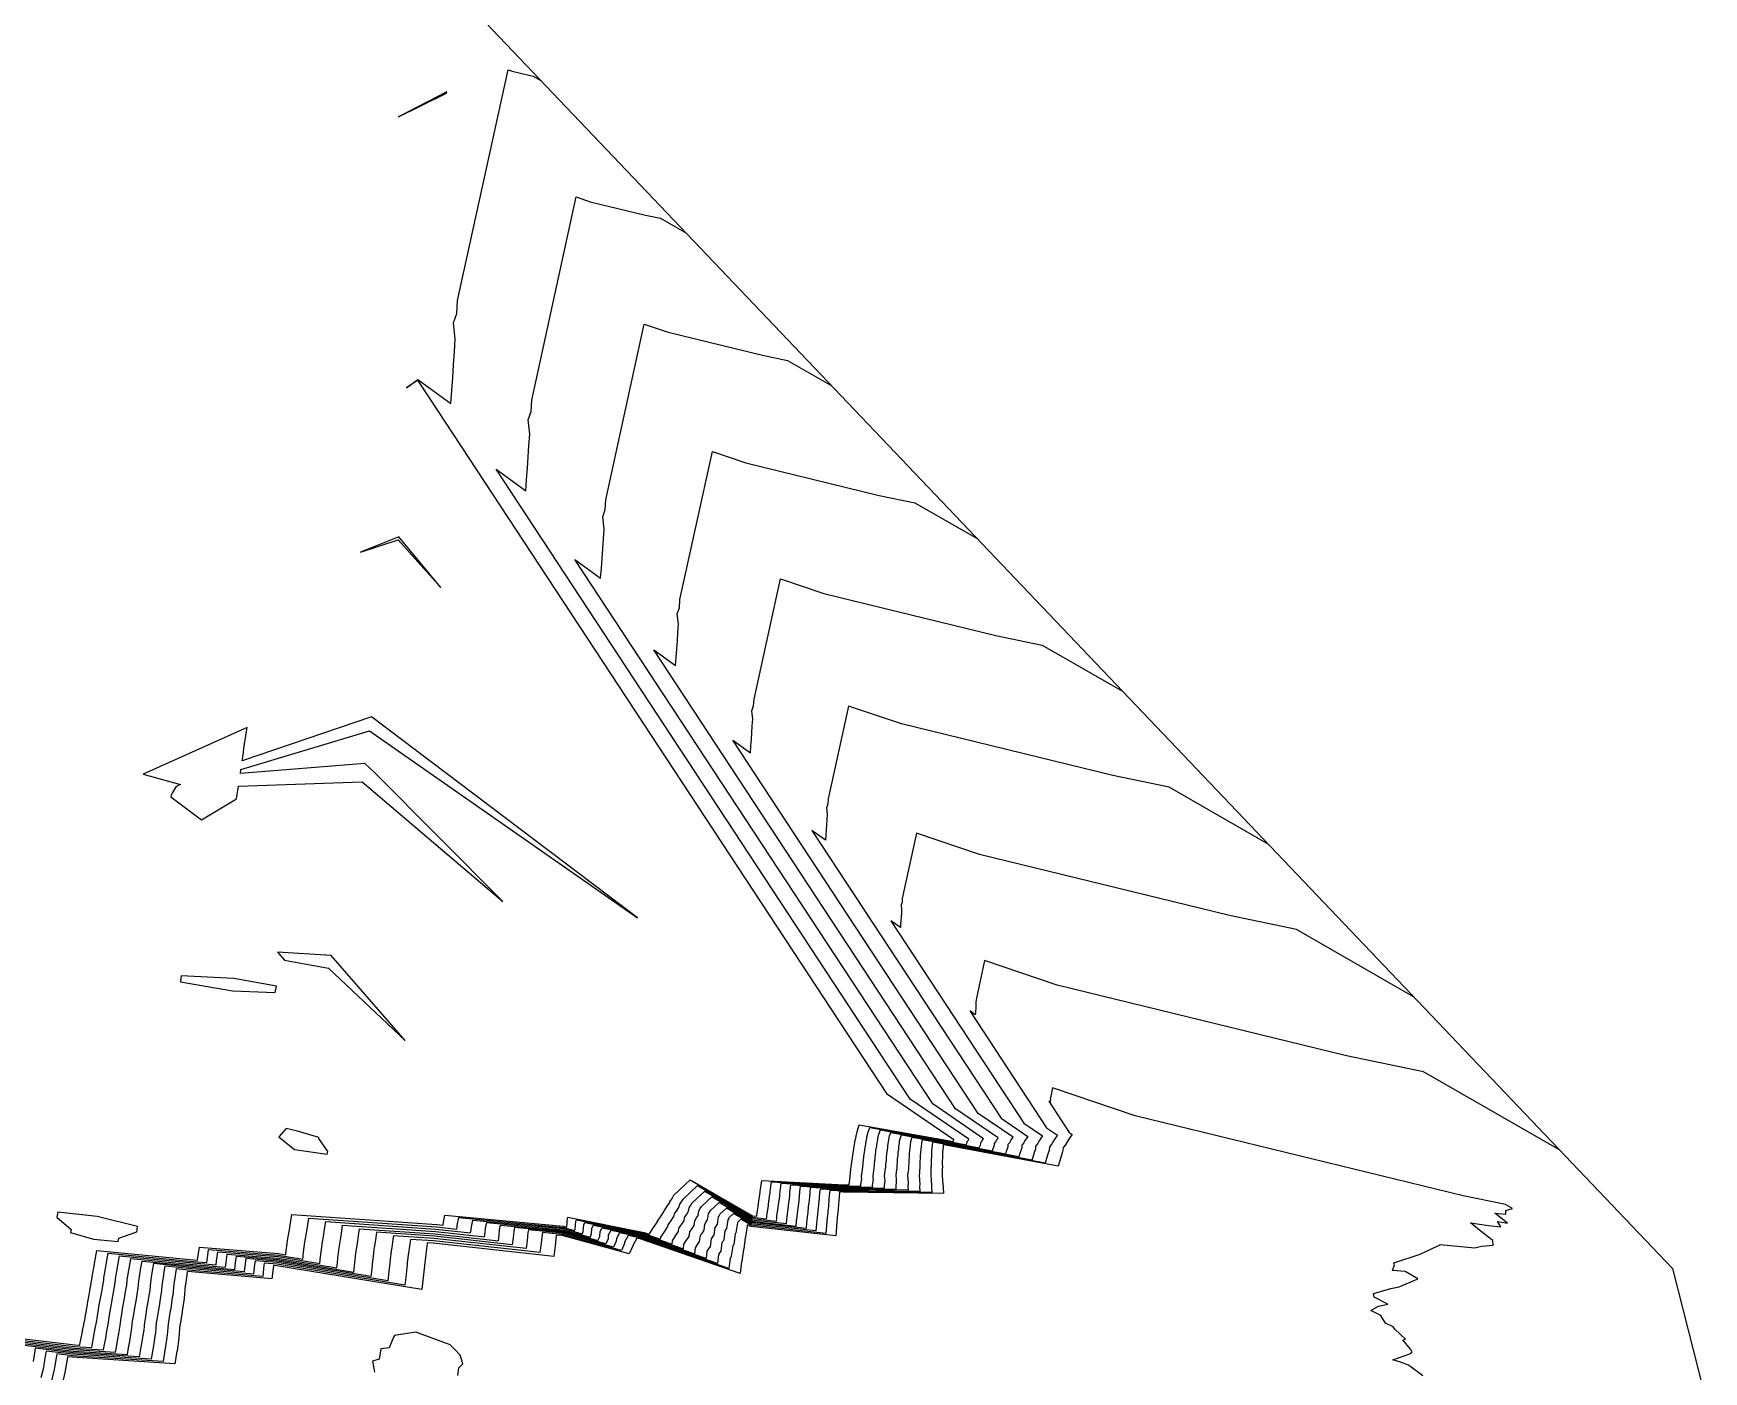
# Model space of a CAD drawing. Header units: metres. Extents: x 706349 to 713144, y 2649082 to 2655455.
# Drawn here: x 712804.6 to 713143.6, y 2651819.1 to 2652090.8 of the extents above; entities that cross this region are included whole.
import ezdxf

# ---------------------------------------------------------------- set-up
doc = ezdxf.new("R2010")
doc.units = ezdxf.units.M
for name, color, linetype in [('C-TINN-BNDY', 110, 'Continuous'), ('C-TOPO-MAJR', 9, 'Continuous'), ('C-TOPO-MINR', 8, 'Continuous')]:
    doc.layers.add(name, color=color, linetype=linetype)

msp = doc.modelspace()

# ---------------------------------------------------------------- linework, layer by layer
at = {"layer": 'C-TINN-BNDY', "color": 110, "linetype": 'Continuous', "lineweight": -3, "flags": 128}
msp.add_lwpolyline([(712895.1, 2652094.38), (713137.24, 2651840.02), (713143.56, 2651815.27), (713140.91, 2651794.35), (713140.66, 2651792.57), (713140.42, 2651790.89), (713134.7, 2651752.6), (713130.58, 2651700.71), (713130.51, 2651698.84), (713130.37, 2651696.96), (713130.16, 2651695.09), (713129.89, 2651693.23), (713129.55, 2651691.36), (713129.16, 2651689.51), (713128.67, 2651687.62), (713128.14, 2651685.72), (713127.57, 2651683.8), (713115.65, 2651623.65)], dxfattribs=at)
at = {"layer": 'C-TOPO-MAJR', "color": 9, "linetype": 'Continuous', "lineweight": -3, "flags": 128}
msp.add_lwpolyline([(712800.62, 2651825.04), (712812.8, 2651823.59), (712821.28, 2651823.05), (712821.45, 2651824.1), (712821.77, 2651825.79), (712821.92, 2651826.84), (712822.24, 2651828.5), (712822.33, 2651829.55), (712822.62, 2651831.22), (712822.79, 2651832.26), (712823.1, 2651833.93), (712823.25, 2651834.97), (712823.55, 2651836.65), (712823.64, 2651837.7), (712823.93, 2651839.37), (712824.09, 2651840.42), (712824.37, 2651842.1), (712836.95, 2651840.87), (712843.58, 2651840.3), (712843.7, 2651841.37), (712843.94, 2651842.99), (712854.23, 2651842.16), (712866.18, 2651840.2), (712866.31, 2651841.19), (712866.4, 2651842.14), (712866.6, 2651843.77), (712866.72, 2651844.68), (712867.01, 2651846.31), (712867.12, 2651847.19), (712867.37, 2651848.84), (712886.21, 2651847.55), (712896.16, 2651846.46), (712896.28, 2651847.35), (712896.36, 2651848.2), (712896.6, 2651849.39), (712912.07, 2651847.91), (712917.59, 2651846.41), (712917.88, 2651847.06), (712917.97, 2651848.25), (712918.3, 2651848.85), (712928.27, 2651846.87), (712936.52, 2651844.03), (712936.63, 2651844.99), (712937.16, 2651845.79), (712937.67, 2651846.55), (712937.8, 2651847.5), (712938.27, 2651848.17), (712938.7, 2651848.79), (712938.81, 2651849.75), (712939.18, 2651850.31), (712939.51, 2651850.81), (712939.64, 2651851.75), (712939.94, 2651852.2), (712940.18, 2651852.62), (712942.31, 2651854.61), (712950.43, 2651849.93), (712957.43, 2651849.17), (712957.48, 2651849.93), (712957.55, 2651850.64), (712957.77, 2651852.12), (712957.84, 2651852.82), (712958.03, 2651854.29), (712958.09, 2651854.96), (712958.14, 2651855.61), (712958.33, 2651857.06), (712969.07, 2651856.48), (712977.34, 2651856.36), (712977.31, 2651856.88), (712977.44, 2651857.85), (712977.39, 2651858.37), (712977.35, 2651858.86), (712977.47, 2651859.8), (712977.59, 2651860.7), (712977.59, 2651861.18), (712977.72, 2651862.03), (712977.71, 2651862.49), (712977.84, 2651863.33), (712977.85, 2651863.78), (712978, 2651864.57), (712978.01, 2651865.02), (712978.15, 2651865.79), (712978.2, 2651866.23), (712978.38, 2651866.98), (712978.62, 2651867.68), (712990.14, 2651865.65), (712999.27, 2651863.94), (712999.4, 2651864.38), (712999.53, 2651864.77), (712999.64, 2651865.12), (712999.67, 2651865.45), (712999.91, 2651865.75), (713000.06, 2651866.04), (713000.24, 2651866.31), (713000.43, 2651866.55), (712991.76, 2651872.49), (712930.54, 2651965.66), (712934.93, 2651962.47), (712935.05, 2651964.15), (712935.18, 2651965.83), (712935.3, 2651967.5), (712935.4, 2651969.19), (712935.52, 2651970.86), (712935.29, 2651972.96), (712935.72, 2651974.19), (712935.82, 2651975.86), (712942.4, 2652005.92), (712949.19, 2652003.61), (712976.26, 2651997.01), (712983.49, 2651995.5), (712996.15, 2651988.23)], dxfattribs=at)
at = {"layer": 'C-TOPO-MAJR', "color": 9, "linetype": 'Continuous', "lineweight": -3, "elevation": -10, "flags": 128}
for points in [[(713086.57, 2651818.27), (713083.67, 2651820.45), (713082.27, 2651821), (713080.52, 2651821.52), (713083.97, 2651822.76), (713084.4, 2651823.14), (713084.36, 2651823.18), (713084.1, 2651823.67), (713082.49, 2651825.54), (713083.07, 2651825.68), (713080.88, 2651827.73), (713080.57, 2651828.19), (713079.03, 2651828.97), (713078.08, 2651830.49), (713076.06, 2651831.54), (713077.57, 2651832.43), (713079.51, 2651832.84), (713076.69, 2651834.26), (713076.57, 2651834.98), (713080.1, 2651835.97), (713081.79, 2651836.31), (713085.41, 2651837.88), (713085.55, 2651837.98), (713082.98, 2651839.45), (713080.45, 2651839.65), (713080.86, 2651840.82), (713080.68, 2651841.17), (713086.02, 2651842.94), (713089.63, 2651844.64), (713090.13, 2651844.85), (713090.1, 2651844.89), (713097.16, 2651844.25), (713098.46, 2651844.57), (713100.86, 2651844.82), (713100.79, 2651845.73), (713098.74, 2651847.27), (713096.23, 2651849.3), (713099.93, 2651848.81), (713102.39, 2651848.53), (713101.72, 2651849.56), (713103.75, 2651849.28), (713101.17, 2651851.28), (713103.42, 2651851.11), (713103.43, 2651851.83), (713104.8, 2651852.26), (713103.34, 2651853.04), (713094.78, 2651854.83), (713028.19, 2651871.07), (713011.46, 2651876.75), (713011.02, 2651874.7), (713011.01, 2651874.58), (713010.98, 2651874.5), (713011, 2651874.35), (713010.99, 2651874.24), (713010.98, 2651874.13), (713010.97, 2651874.01), (713010.96, 2651873.9), (713010.96, 2651873.78), (713010.66, 2651874), (713014.83, 2651867.64), (713015.42, 2651867.24), (713014.97, 2651866.65), (713014.51, 2651865.97), (713014.15, 2651865.26), (713013.57, 2651864.53), (713013.49, 2651863.73), (713013.21, 2651862.85), (713012.89, 2651861.89), (713012.57, 2651860.83), (712990.1, 2651865.02), (712989.28, 2651865.16), (712989.26, 2651865.11), (712989.25, 2651865.06), (712989.14, 2651863.97), (712989.13, 2651863.92), (712989.1, 2651862.81), (712989.09, 2651862.75), (712989.06, 2651861.64), (712989.05, 2651861.58), (712989.08, 2651860.44), (712989.07, 2651860.38), (712989.06, 2651859.2), (712989.05, 2651859.14), (712989.04, 2651859.09), (712989.13, 2651857.86), (712989.24, 2651856.6), (712989.24, 2651856.55), (712989.31, 2651855.27), (712968.97, 2651855.55), (712968.2, 2651855.59), (712968.18, 2651855.49), (712968.07, 2651853.89), (712967.93, 2651852.23), (712967.91, 2651852.13), (712967.75, 2651850.41), (712967.74, 2651850.31), (712967.56, 2651848.55), (712967.44, 2651846.69), (712950.24, 2651848.57), (712949.63, 2651848.92), (712949.47, 2651848.77), (712949.46, 2651848.74), (712949.43, 2651848.7), (712949.1, 2651846.4), (712949.08, 2651846.37), (712949.05, 2651846.32), (712948.77, 2651843.97), (712948.74, 2651843.93), (712948.71, 2651843.88), (712948.39, 2651841.55), (712948.36, 2651841.5), (712948.32, 2651841.45), (712948.04, 2651839.07), (712927.77, 2651846.06), (712927.06, 2651846.2), (712926.25, 2651844.73), (712926.24, 2651844.64), (712925.52, 2651843.03), (712911.93, 2651846.74), (712910.73, 2651846.85), (712910.71, 2651846.76), (712910.51, 2651844.67), (712910.21, 2651842.5), (712885.72, 2651845.17), (712884.55, 2651845.25), (712884.54, 2651845.15), (712884.27, 2651842.98), (712884.25, 2651842.89), (712883.96, 2651840.65), (712883.95, 2651840.57), (712883.73, 2651838.23), (712883.42, 2651835.82), (712854.01, 2651840.62), (712853.35, 2651840.68), (712853.33, 2651840.57), (712853.03, 2651837.96), (712836.73, 2651839.35), (712835.87, 2651839.44), (712835.85, 2651839.32), (712835.45, 2651836.74), (712835.44, 2651836.63), (712835.21, 2651834.04), (712835.19, 2651833.94), (712834.81, 2651831.37), (712834.79, 2651831.28), (712834.38, 2651828.7), (712834.36, 2651828.61), (712834.13, 2651826.01), (712834.12, 2651825.94), (712833.76, 2651823.35), (712833.75, 2651823.29), (712833.34, 2651820.71), (712812.48, 2651822.02), (712811.55, 2651822.13), (712811.53, 2651822.01), (712811.08, 2651819.34), (712811.07, 2651819.23), (712810.44, 2651816.59)], [(712890.72, 2651818.3), (712890.98, 2651819.89), (712891.76, 2651820.69), (712891.24, 2651822.45), (712890.05, 2651823.66), (712889.17, 2651824.55), (712889.17, 2651824.55), (712882.25, 2651827.12), (712877.91, 2651826.45), (712877.68, 2651826.1), (712876.78, 2651823.94), (712875.11, 2651823.73), (712874.77, 2651821.62), (712873.42, 2651821.21), (712873.85, 2651819.02)]]:
    msp.add_lwpolyline(points, dxfattribs=at)
at = {"layer": 'C-TOPO-MINR', "color": 8, "linetype": 'Continuous', "lineweight": -3, "flags": 128}
for points, elevation in [([(712794.06, 2651826.78), (712812.99, 2651824.53), (712814.04, 2651824.46), (712814.06, 2651824.59), (712814.58, 2651827.24), (712814.59, 2651827.37), (712815.1, 2651829.99), (712815.11, 2651830.12), (712815.57, 2651832.73), (712815.59, 2651832.86), (712816.07, 2651835.46), (712816.09, 2651835.59), (712816.56, 2651838.21), (712816.57, 2651838.34), (712817.02, 2651840.95), (712817.04, 2651841.08), (712817.47, 2651843.7), (712837.09, 2651841.78), (712837.91, 2651841.71), (712837.93, 2651841.84), (712838.3, 2651844.38), (712854.36, 2651843.08), (712855.84, 2651842.84), (712855.86, 2651842.96), (712855.87, 2651843.08), (712856.18, 2651845.65), (712856.2, 2651845.76), (712856.65, 2651848.31), (712856.67, 2651848.42), (712857.07, 2651851), (712886.5, 2651848.98), (712887.73, 2651848.84), (712887.75, 2651848.95), (712887.76, 2651849.06), (712888.13, 2651850.91), (712912.15, 2651848.62), (712912.83, 2651848.43), (712912.87, 2651848.51), (712913, 2651850.36), (712913.04, 2651850.44), (712928.58, 2651847.35), (712929.6, 2651847), (712929.61, 2651847.12), (712930.45, 2651848.37), (712931.24, 2651849.55), (712931.26, 2651849.66), (712931.99, 2651850.72), (712932.65, 2651851.68), (712932.67, 2651851.8), (712933.25, 2651852.68), (712933.75, 2651853.46), (712933.77, 2651853.57), (712934.23, 2651854.28), (712934.61, 2651854.92), (712937.92, 2651858.03), (712950.55, 2651850.75), (712951.42, 2651850.66), (712951.43, 2651850.75), (712951.43, 2651850.84), (712951.79, 2651853.14), (712951.79, 2651853.23), (712952.1, 2651855.53), (712952.11, 2651855.61), (712952.11, 2651855.69), (712952.42, 2651857.94), (712969.13, 2651857.03), (712970.16, 2651857.02), (712970.15, 2651857.08), (712970.35, 2651858.6), (712970.35, 2651858.67), (712970.34, 2651858.73), (712970.52, 2651860.19), (712970.7, 2651861.6), (712970.7, 2651861.66), (712970.9, 2651862.99), (712970.9, 2651863.04), (712971.1, 2651864.35), (712971.1, 2651864.4), (712971.33, 2651865.63), (712971.33, 2651865.69), (712971.56, 2651866.88), (712971.57, 2651866.93), (712971.85, 2651868.09), (712972.22, 2651869.2), (712990.16, 2651866.03), (712991.29, 2651865.82), (712991.3, 2651865.87), (712991.32, 2651865.92), (712991.33, 2651865.96), (712991.34, 2651866), (712991.37, 2651866.04), (712991.39, 2651866.07), (712991.41, 2651866.11), (712991.43, 2651866.14), (712977.92, 2651875.39), (712885.01, 2652016.79), (712882.64, 2652020.38), (712880.34, 2652018.85), (712882.66, 2652020.52), (712889.32, 2652015.68), (712889.51, 2652018.3), (712889.7, 2652020.91), (712889.89, 2652023.53), (712890.04, 2652026.16), (712890.23, 2652028.77), (712889.87, 2652032.04), (712890.54, 2652033.96), (712890.71, 2652036.56), (712900.96, 2652083.43), (712901.8, 2652083.14), (712905.15, 2652082.32), (712906.05, 2652082.14), (712907.61, 2652081.24)], 6), ([(712796.24, 2651826.2), (712812.93, 2651824.21), (712816.46, 2651823.99), (712816.52, 2651824.43), (712816.97, 2651826.76), (712817.03, 2651827.19), (712817.48, 2651829.49), (712817.52, 2651829.93), (712817.92, 2651832.22), (712817.99, 2651832.66), (712818.41, 2651834.95), (712818.48, 2651835.39), (712818.89, 2651837.69), (712818.93, 2651838.13), (712819.32, 2651840.42), (712819.39, 2651840.86), (712819.77, 2651843.17), (712837.05, 2651841.48), (712839.8, 2651841.24), (712839.85, 2651841.68), (712840.18, 2651843.92), (712854.32, 2651842.77), (712859.29, 2651841.96), (712859.34, 2651842.37), (712859.38, 2651842.76), (712859.66, 2651845.02), (712859.7, 2651845.4), (712860.11, 2651847.64), (712860.15, 2651848.01), (712860.5, 2651850.28), (712886.4, 2651848.5), (712890.54, 2651848.05), (712890.59, 2651848.42), (712890.63, 2651848.77), (712890.95, 2651850.4), (712912.12, 2651848.39), (712914.42, 2651847.76), (712914.54, 2651848.03), (712914.66, 2651849.66), (712914.8, 2651849.91), (712928.48, 2651847.19), (712931.9, 2651846.01), (712931.95, 2651846.41), (712932.69, 2651847.51), (712933.38, 2651848.55), (712933.44, 2651848.94), (712934.08, 2651849.87), (712934.67, 2651850.72), (712934.72, 2651851.12), (712935.23, 2651851.89), (712935.67, 2651852.57), (712935.73, 2651852.96), (712936.13, 2651853.58), (712936.47, 2651854.15), (712939.38, 2651856.89), (712950.51, 2651850.48), (712953.42, 2651850.16), (712953.44, 2651850.48), (712953.47, 2651850.78), (712953.78, 2651852.8), (712953.81, 2651853.09), (712954.08, 2651855.11), (712954.1, 2651855.39), (712954.12, 2651855.66), (712954.39, 2651857.64), (712969.11, 2651856.85), (712972.55, 2651856.8), (712972.54, 2651857.02), (712972.71, 2651858.35), (712972.69, 2651858.57), (712972.68, 2651858.77), (712972.84, 2651860.06), (712973, 2651861.3), (712973, 2651861.5), (712973.17, 2651862.67), (712973.17, 2651862.86), (712973.35, 2651864.01), (712973.35, 2651864.2), (712973.55, 2651865.28), (712973.56, 2651865.47), (712973.76, 2651866.51), (712973.78, 2651866.7), (712974.03, 2651867.72), (712974.36, 2651868.69), (712990.15, 2651865.9), (712993.95, 2651865.19), (712994, 2651865.37), (712994.06, 2651865.53), (712994.1, 2651865.68), (712994.12, 2651865.82), (712994.22, 2651865.94), (712994.28, 2651866.06), (712994.35, 2651866.18), (712994.43, 2651866.28), (712982.53, 2651874.42), (712898.5, 2652002.32), (712904.52, 2651997.94), (712904.69, 2652000.25), (712904.86, 2652002.55), (712905.02, 2652004.86), (712905.16, 2652007.17), (712905.33, 2652009.46), (712905.01, 2652012.35), (712905.6, 2652014.04), (712905.75, 2652016.33), (712914.77, 2652057.59), (712917.6, 2652056.63), (712928.85, 2652053.89), (712931.86, 2652053.26), (712937.12, 2652050.24)], 4), ([(712798.43, 2651825.62), (712812.86, 2651823.9), (712818.87, 2651823.52), (712818.98, 2651824.26), (712819.37, 2651826.27), (712819.48, 2651827.02), (712819.86, 2651829), (712819.92, 2651829.74), (712820.27, 2651831.72), (712820.39, 2651832.46), (712820.76, 2651834.44), (712820.87, 2651835.18), (712821.22, 2651837.17), (712821.29, 2651837.91), (712821.63, 2651839.9), (712821.74, 2651840.64), (712822.07, 2651842.64), (712837, 2651841.17), (712841.69, 2651840.77), (712841.78, 2651841.53), (712842.06, 2651843.46), (712854.27, 2651842.47), (712862.74, 2651841.08), (712862.83, 2651841.78), (712862.89, 2651842.45), (712863.13, 2651844.4), (712863.21, 2651845.04), (712863.56, 2651846.97), (712863.63, 2651847.6), (712863.94, 2651849.56), (712886.3, 2651848.03), (712893.35, 2651847.26), (712893.44, 2651847.88), (712893.5, 2651848.48), (712893.78, 2651849.89), (712912.09, 2651848.15), (712916, 2651847.08), (712916.21, 2651847.55), (712916.31, 2651848.95), (712916.55, 2651849.38), (712928.37, 2651847.03), (712934.21, 2651845.02), (712934.29, 2651845.7), (712934.93, 2651846.65), (712935.53, 2651847.55), (712935.62, 2651848.22), (712936.18, 2651849.02), (712936.68, 2651849.75), (712936.76, 2651850.43), (712937.21, 2651851.1), (712937.59, 2651851.69), (712937.69, 2651852.35), (712938.03, 2651852.89), (712938.32, 2651853.38), (712940.85, 2651855.75), (712950.47, 2651850.21), (712955.42, 2651849.67), (712955.46, 2651850.2), (712955.51, 2651850.71), (712955.78, 2651852.46), (712955.82, 2651852.96), (712956.06, 2651854.7), (712956.1, 2651855.18), (712956.13, 2651855.64), (712956.36, 2651857.35), (712969.09, 2651856.66), (712974.94, 2651856.58), (712974.92, 2651856.95), (712975.07, 2651858.1), (712975.04, 2651858.47), (712975.02, 2651858.82), (712975.15, 2651859.93), (712975.29, 2651861), (712975.29, 2651861.34), (712975.45, 2651862.35), (712975.44, 2651862.68), (712975.59, 2651863.67), (712975.6, 2651863.99), (712975.77, 2651864.92), (712975.78, 2651865.24), (712975.96, 2651866.15), (712975.99, 2651866.46), (712976.2, 2651867.35), (712976.49, 2651868.19), (712990.14, 2651865.77), (712996.61, 2651864.57), (712996.7, 2651864.87), (712996.79, 2651865.15), (712996.87, 2651865.4), (712996.9, 2651865.63), (712997.06, 2651865.84), (712997.17, 2651866.05), (712997.3, 2651866.24), (712997.43, 2651866.41), (712987.15, 2651873.45), (712914.52, 2651983.99), (712919.73, 2651980.21), (712919.87, 2651982.2), (712920.02, 2651984.19), (712920.16, 2651986.18), (712920.28, 2651988.18), (712920.42, 2651990.16), (712920.15, 2651992.65), (712920.66, 2651994.12), (712920.78, 2651996.09), (712928.58, 2652031.76), (712933.4, 2652030.12), (712952.56, 2652025.45), (712957.68, 2652024.38), (712966.64, 2652019.23)], 2), ([(712802.8, 2651824.46), (712812.73, 2651823.27), (712823.69, 2651822.59), (712823.91, 2651823.94), (712824.17, 2651825.3), (712824.36, 2651826.66), (712824.61, 2651828), (712824.74, 2651829.36), (712824.97, 2651830.72), (712825.19, 2651832.07), (712825.44, 2651833.42), (712825.64, 2651834.77), (712825.88, 2651836.12), (712826, 2651837.48), (712826.24, 2651838.85), (712826.44, 2651840.2), (712826.67, 2651841.57), (712836.91, 2651840.57), (712845.47, 2651839.83), (712845.63, 2651841.21), (712845.82, 2651842.53), (712854.18, 2651841.85), (712869.63, 2651839.33), (712869.79, 2651840.59), (712869.91, 2651841.83), (712870.07, 2651843.15), (712870.23, 2651844.32), (712870.46, 2651845.64), (712870.6, 2651846.78), (712870.81, 2651848.12), (712886.11, 2651847.07), (712898.97, 2651845.67), (712899.13, 2651846.81), (712899.23, 2651847.91), (712899.43, 2651848.88), (712912.04, 2651847.68), (712919.18, 2651845.73), (712919.56, 2651846.58), (712919.63, 2651847.54), (712920.05, 2651848.32), (712928.17, 2651846.71), (712938.82, 2651843.04), (712938.97, 2651844.28), (712939.4, 2651844.93), (712939.81, 2651845.55), (712939.98, 2651846.77), (712940.37, 2651847.32), (712940.71, 2651847.82), (712940.86, 2651849.06), (712941.16, 2651849.52), (712941.43, 2651849.93), (712941.6, 2651851.14), (712941.84, 2651851.51), (712942.04, 2651851.85), (712943.78, 2651853.47), (712950.39, 2651849.66), (712959.43, 2651848.67), (712959.49, 2651849.65), (712959.58, 2651850.58), (712959.77, 2651851.77), (712959.85, 2651852.68), (712960.01, 2651853.88), (712960.09, 2651854.75), (712960.15, 2651855.59), (712960.31, 2651856.76), (712969.05, 2651856.29), (712979.73, 2651856.15), (712979.69, 2651856.82), (712979.8, 2651857.6), (712979.74, 2651858.26), (712979.69, 2651858.91), (712979.79, 2651859.67), (712979.88, 2651860.4), (712979.89, 2651861.02), (712979.99, 2651861.71), (712979.98, 2651862.31), (712980.08, 2651862.99), (712980.1, 2651863.58), (712980.22, 2651864.22), (712980.23, 2651864.8), (712980.35, 2651865.42), (712980.41, 2651866), (712980.56, 2651866.6), (712980.75, 2651867.18), (712990.13, 2651865.52), (713001.93, 2651863.32), (713002.1, 2651863.88), (713002.27, 2651864.38), (713002.41, 2651864.84), (713002.45, 2651865.27), (713002.76, 2651865.65), (713002.95, 2651866.02), (713003.19, 2651866.38), (713003.43, 2651866.69), (712996.37, 2651871.52), (712946.56, 2651947.33), (712950.14, 2651944.73), (712950.24, 2651946.1), (712950.33, 2651947.46), (712950.43, 2651948.83), (712950.51, 2651950.2), (712950.61, 2651951.56), (712950.42, 2651953.27), (712950.78, 2651954.27), (712950.86, 2651955.63), (712956.21, 2651980.09), (712964.99, 2651977.1), (712999.96, 2651968.58), (713009.31, 2651966.63), (713025.66, 2651957.23)], -2), ([(713055.17, 2651926.23), (713035.12, 2651937.75), (713023.67, 2651940.14), (712980.79, 2651950.6), (712970.02, 2651954.25), (712965.9, 2651935.4), (712965.83, 2651934.35), (712965.56, 2651933.58), (712965.71, 2651932.26), (712965.63, 2651931.21), (712965.57, 2651930.15), (712965.49, 2651929.1), (712965.42, 2651928.05), (712965.34, 2651926.99), (712962.59, 2651928.99), (713000.99, 2651870.55), (713006.43, 2651866.83), (713006.13, 2651866.45), (713005.84, 2651866.01), (713005.61, 2651865.55), (713005.23, 2651865.08), (713005.18, 2651864.56), (713005, 2651864), (713004.8, 2651863.38), (713004.59, 2651862.7), (712990.12, 2651865.4), (712982.88, 2651866.68), (712982.73, 2651866.23), (712982.62, 2651865.76), (712982.55, 2651865.06), (712982.46, 2651864.58), (712982.44, 2651863.87), (712982.35, 2651863.37), (712982.32, 2651862.65), (712982.24, 2651862.13), (712982.26, 2651861.39), (712982.18, 2651860.86), (712982.18, 2651860.1), (712982.1, 2651859.54), (712982.03, 2651858.95), (712982.08, 2651858.16), (712982.16, 2651857.35), (712982.08, 2651856.75), (712982.13, 2651855.93), (712969.03, 2651856.11), (712962.28, 2651856.47), (712962.16, 2651855.56), (712962.08, 2651854.53), (712961.99, 2651853.46), (712961.87, 2651852.54), (712961.76, 2651851.43), (712961.62, 2651850.51), (712961.51, 2651849.38), (712961.43, 2651848.18), (712950.35, 2651849.39), (712945.24, 2651852.33), (712943.9, 2651851.08), (712943.75, 2651850.81), (712943.56, 2651850.53), (712943.35, 2651849.05), (712943.14, 2651848.73), (712942.91, 2651848.38), (712942.73, 2651846.86), (712942.46, 2651846.48), (712942.17, 2651846.05), (712941.96, 2651844.55), (712941.64, 2651844.07), (712941.31, 2651843.57), (712941.13, 2651842.05), (712928.07, 2651846.55), (712921.81, 2651847.79), (712921.28, 2651846.84), (712921.23, 2651846.1), (712920.76, 2651845.06), (712912.01, 2651847.44), (712902.25, 2651848.37), (712902.1, 2651847.62), (712901.97, 2651846.28), (712901.78, 2651844.88), (712886.01, 2651846.6), (712874.25, 2651847.4), (712874.09, 2651846.37), (712873.91, 2651844.98), (712873.73, 2651843.96), (712873.54, 2651842.52), (712873.42, 2651841.51), (712873.28, 2651840), (712873.08, 2651838.45), (712854.14, 2651841.55), (712847.7, 2651842.07), (712847.56, 2651841.05), (712847.36, 2651839.36), (712836.86, 2651840.26), (712828.97, 2651841.04), (712828.79, 2651839.98), (712828.54, 2651838.32), (712828.36, 2651837.27), (712828.21, 2651835.6), (712828.03, 2651834.56), (712827.78, 2651832.91), (712827.59, 2651831.87), (712827.33, 2651830.21), (712827.14, 2651829.17), (712826.99, 2651827.51), (712826.8, 2651826.48), (712826.57, 2651824.81), (712826.37, 2651823.77), (712826.1, 2651822.12), (712812.67, 2651822.96), (712804.99, 2651823.87), (712804.84, 2651822.91), (712804.55, 2651821.19)], -4), ([(713084.68, 2651895.23), (713060.94, 2651908.87), (713047.37, 2651911.7), (712996.59, 2651924.09), (712983.84, 2651928.42), (712980.94, 2651915.16), (712980.89, 2651914.43), (712980.7, 2651913.88), (712980.8, 2651912.96), (712980.75, 2651912.22), (712980.71, 2651911.48), (712980.65, 2651910.74), (712980.6, 2651910), (712980.55, 2651909.26), (712978.61, 2651910.66), (713005.6, 2651869.58), (713009.42, 2651866.96), (713009.08, 2651866.51), (713008.73, 2651866), (713008.46, 2651865.45), (713008.01, 2651864.9), (713007.95, 2651864.28), (713007.74, 2651863.62), (713007.49, 2651862.88), (713007.25, 2651862.07), (712990.12, 2651865.27), (712985.01, 2651866.17), (712984.91, 2651865.86), (712984.83, 2651865.53), (712984.75, 2651864.7), (712984.68, 2651864.36), (712984.66, 2651863.51), (712984.59, 2651863.16), (712984.57, 2651862.31), (712984.51, 2651861.94), (712984.53, 2651861.08), (712984.48, 2651860.7), (712984.47, 2651859.8), (712984.42, 2651859.41), (712984.37, 2651859), (712984.43, 2651858.06), (712984.52, 2651857.1), (712984.46, 2651856.68), (712984.52, 2651855.71), (712969.01, 2651855.92), (712964.25, 2651856.18), (712964.17, 2651855.54), (712964.08, 2651854.32), (712963.97, 2651853.05), (712963.88, 2651852.4), (712963.76, 2651851.09), (712963.66, 2651850.44), (712963.53, 2651849.1), (712963.43, 2651847.68), (712950.32, 2651849.12), (712946.7, 2651851.19), (712945.76, 2651850.31), (712945.65, 2651850.12), (712945.52, 2651849.92), (712945.26, 2651848.17), (712945.12, 2651847.94), (712944.95, 2651847.69), (712944.74, 2651845.9), (712944.56, 2651845.63), (712944.35, 2651845.33), (712944.1, 2651843.55), (712943.88, 2651843.22), (712943.65, 2651842.87), (712943.43, 2651841.05), (712927.97, 2651846.38), (712923.56, 2651847.26), (712922.94, 2651846.14), (712922.9, 2651845.61), (712922.35, 2651844.38), (712911.99, 2651847.21), (712905.08, 2651847.87), (712904.97, 2651847.34), (712904.82, 2651845.74), (712904.59, 2651844.08), (712885.92, 2651846.12), (712877.68, 2651846.68), (712877.57, 2651845.96), (712877.37, 2651844.31), (712877.24, 2651843.61), (712877.02, 2651841.9), (712876.93, 2651841.2), (712876.76, 2651839.41), (712876.53, 2651837.57), (712854.09, 2651841.24), (712849.59, 2651841.6), (712849.48, 2651840.89), (712849.25, 2651838.9), (712836.82, 2651839.96), (712831.27, 2651840.5), (712831.15, 2651839.76), (712830.85, 2651837.8), (712830.72, 2651837.06), (712830.54, 2651835.08), (712830.42, 2651834.36), (712830.12, 2651832.39), (712829.99, 2651831.67), (712829.68, 2651829.71), (712829.55, 2651828.99), (712829.37, 2651827.01), (712829.24, 2651826.3), (712828.97, 2651824.33), (712828.83, 2651823.61), (712828.52, 2651821.65), (712812.61, 2651822.65), (712807.18, 2651823.29), (712807.07, 2651822.61), (712806.73, 2651820.57), (712806.63, 2651819.9), (712806.15, 2651817.88)], -6), ([(713114.19, 2651864.23), (713086.75, 2651879.99), (713071.08, 2651883.26), (713012.39, 2651897.58), (712997.65, 2651902.58), (712995.98, 2651894.93), (712995.95, 2651894.5), (712995.84, 2651894.19), (712995.9, 2651893.66), (712995.87, 2651893.23), (712995.84, 2651892.8), (712995.81, 2651892.37), (712995.78, 2651891.95), (712995.75, 2651891.52), (712994.63, 2651892.33), (713010.22, 2651868.61), (713012.42, 2651867.1), (713012.03, 2651866.58), (713011.62, 2651865.99), (713011.31, 2651865.36), (713010.79, 2651864.72), (713010.72, 2651864.01), (713010.48, 2651863.23), (713010.19, 2651862.39), (713009.91, 2651861.45), (712990.11, 2651865.14), (712987.15, 2651865.67), (712987.08, 2651865.49), (712987.04, 2651865.29), (712986.94, 2651864.34), (712986.9, 2651864.14), (712986.88, 2651863.16), (712986.84, 2651862.96), (712986.81, 2651861.97), (712986.78, 2651861.76), (712986.8, 2651860.76), (712986.77, 2651860.54), (712986.76, 2651859.5), (712986.74, 2651859.28), (712986.71, 2651859.04), (712986.78, 2651857.96), (712986.88, 2651856.85), (712986.85, 2651856.62), (712986.92, 2651855.49), (712968.99, 2651855.74), (712966.23, 2651855.89), (712966.18, 2651855.51), (712966.07, 2651854.1), (712965.95, 2651852.64), (712965.9, 2651852.27), (712965.75, 2651850.75), (712965.7, 2651850.38), (712965.55, 2651848.82), (712965.44, 2651847.18), (712950.28, 2651848.84), (712948.17, 2651850.06), (712947.62, 2651849.54), (712947.55, 2651849.43), (712947.48, 2651849.31), (712947.18, 2651847.29), (712947.1, 2651847.15), (712947, 2651847.01), (712946.76, 2651844.93), (712946.65, 2651844.78), (712946.53, 2651844.61), (712946.25, 2651842.55), (712946.12, 2651842.36), (712945.99, 2651842.16), (712945.74, 2651840.06), (712927.87, 2651846.22), (712925.31, 2651846.73), (712924.59, 2651845.43), (712924.57, 2651845.13), (712923.94, 2651843.71), (712911.96, 2651846.97), (712907.91, 2651847.36), (712907.84, 2651847.05), (712907.66, 2651845.21), (712907.4, 2651843.29), (712885.82, 2651845.64), (712881.12, 2651845.97), (712881.05, 2651845.55), (712880.82, 2651843.64), (712880.75, 2651843.25), (712880.49, 2651841.27), (712880.44, 2651840.89), (712880.25, 2651838.82), (712879.98, 2651836.69), (712854.05, 2651840.93), (712851.47, 2651841.14), (712851.41, 2651840.73), (712851.14, 2651838.43), (712836.77, 2651839.65), (712833.57, 2651839.97), (712833.5, 2651839.54), (712833.15, 2651837.27), (712833.08, 2651836.84), (712832.88, 2651834.56), (712832.8, 2651834.15), (712832.47, 2651831.88), (712832.39, 2651831.48), (712832.03, 2651829.21), (712831.96, 2651828.8), (712831.75, 2651826.51), (712831.68, 2651826.12), (712831.36, 2651823.84), (712831.29, 2651823.45), (712830.93, 2651821.18), (712812.54, 2651822.33), (712809.36, 2651822.71), (712809.3, 2651822.31), (712808.9, 2651819.95), (712808.85, 2651819.57), (712808.3, 2651817.23)], -8)]:
    msp.add_lwpolyline(points, dxfattribs=dict(at, elevation=elevation))
at = {"layer": 'C-TOPO-MINR', "color": 8, "linetype": 'Continuous', "lineweight": -3, "elevation": 6, "flags": 128}
for points in [[(712888.46, 2652078.64), (712888.53, 2652078.92), (712878.68, 2652073.89), (712888.46, 2652078.64)], [(712878.65, 2651987.97), (712887.27, 2651978.29), (712878.75, 2651988.57), (712870.99, 2651985.46), (712878.65, 2651987.97)], [(712834.47, 2651938.33), (712833.94, 2651938.1), (712833.69, 2651937.91), (712833.46, 2651937.68), (712833.24, 2651937.39), (712833.03, 2651937.05), (712832.84, 2651936.67), (712832.67, 2651936.25), (712832.51, 2651935.78), (712838.73, 2651931.17), (712845.81, 2651935.41), (712845.95, 2651936.26), (712846.09, 2651937.11), (712846.23, 2651937.97), (712871.31, 2651938.88), (712899.89, 2651914.54), (712873.89, 2651940.66), (712871.87, 2651942.61), (712846.61, 2651940.54), (712846.74, 2651941.39), (712872.83, 2651949.21), (712927.2, 2651911.25), (712873.23, 2651952.06), (712846.98, 2651943.1), (712847.11, 2651943.95), (712847.22, 2651944.8), (712847.35, 2651945.65), (712847.47, 2651946.51), (712847.6, 2651947.36), (712847.72, 2651948.2), (712847.85, 2651949.05), (712847.98, 2651949.91), (712826.91, 2651940.44), (712834.47, 2651938.33)], [(712855.55, 2651902.66), (712864.53, 2651901.01), (712880.04, 2651886.35), (712865.04, 2651903.6), (712854.12, 2651904.26), (712855.55, 2651902.66)], [(712834.61, 2651899.48), (712834.47, 2651898.28), (712845.01, 2651896.45), (712853.67, 2651896.1), (712853.93, 2651897.35), (712845.29, 2651898.95), (712834.61, 2651899.48)], [(712857.62, 2651864.23), (712864.25, 2651863.25), (712864.31, 2651863.53), (712864.37, 2651863.8), (712862.52, 2651866.46), (712862.56, 2651866.62), (712858.2, 2651867.92), (712855.9, 2651868.45), (712854.44, 2651866.77), (712857.62, 2651864.23)], [(712812.12, 2651847.37), (712816.83, 2651846.02), (712821.84, 2651845.53), (712821.93, 2651846.18), (712825.57, 2651847.47), (712825.73, 2651848.56), (712817.56, 2651850.59), (712809.58, 2651851.5), (712809.35, 2651850.49), (712812.26, 2651847.97), (712812.12, 2651847.37)]]:
    msp.add_lwpolyline(points, close=True, dxfattribs=at)

doc.saveas('drawing.dxf')
